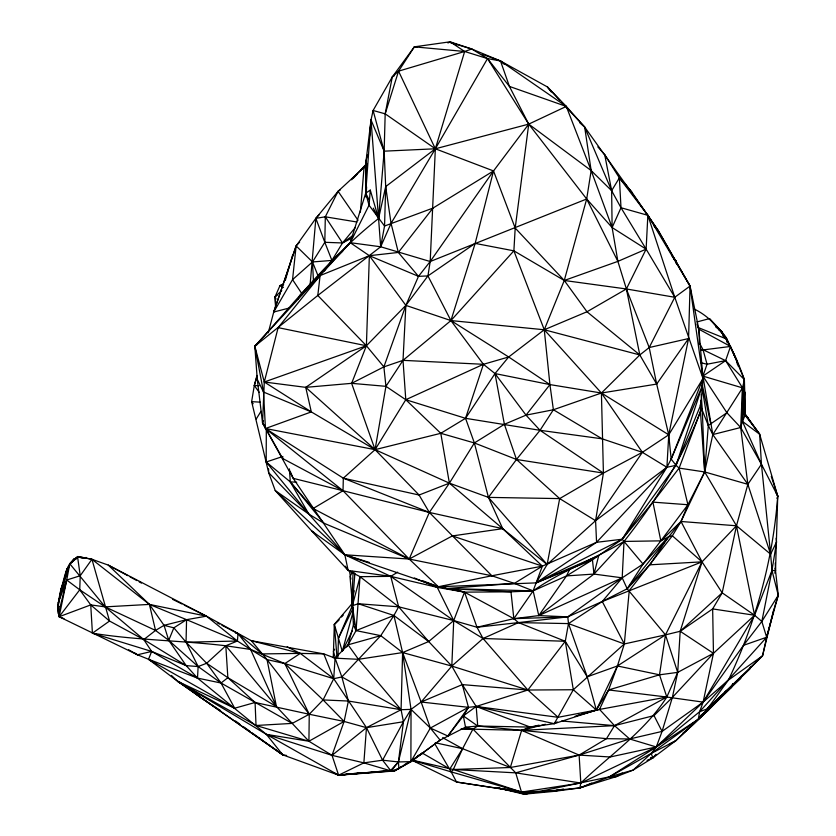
<?xml version="1.0" encoding="UTF-8"?>
<svg xmlns="http://www.w3.org/2000/svg" width="836" height="836" viewBox="0 0 836 836"><rect width="100%" height="100%" fill="white"/><g stroke="black" fill="none" stroke-linecap="round" stroke-linejoin="round"><path stroke-width="1.25" d="M365.698 195.739L366.105 160.575L371.017 119.966L373.107 110.477L392.262 76.996L414.353 46.847L450.123 41.8L471.723 49L500.492 60.976L547.381 86.913L566.296 106.423L584.667 127.062L647.858 215.312L658.434 230.945L690.055 286.058L698.99 330.063L702.992 378.499L700.432 411.584L679.114 468.108L652.906 502.133L622.214 539.23L592.452 559.869L566.526 575.91L533.138 590.864L510.984 591.815L464.513 592.149L453.718 620.573L428.68 641.536L402.607 652.571L358.477 659.311L335.069 658.172L323.783 653.877L300.281 653.397L251.385 640.731L206.44 616.163L108.272 565.105L91.939 559.284L78.688 556.619C65.772 561.583 64.936 577.655 61.08 588.868C58.875 597.97 57.214 607.427 59.126 616.738L137.459 654.787L148.526 659.27L177.734 681.382L282.756 754.856L338.611 775.181L394.32 771.001L410.894 761.638L411.04 709.377L402.607 652.571L393.902 615.474L398.647 606.811L390.746 576.37L344.86 554.79L311.797 531.059L275.211 490.502L268.638 472.633L251.636 401.646L254.301 385.49L256.976 375.427M500.137 788.285L497.619 787.867L523.869 794.2L554.602 791.316L579.86 787.94L616.863 776.445L633.155 770.081L652.864 757.907L675.687 740.8L708.583 709.963L762.537 655.842L766.643 637.251L778.264 595.274L771.994 570.403L770.614 554.174L747.854 484.326L740.696 427.52L742.41 421.365L742.514 387.873L744.385 379.628C734.572 352.217 721.761 322.372 694.016 308.923M266.318 429.683L266.182 462.005L308.902 514.15L344.86 554.79L348.142 570.445L360.034 576.673L398.647 606.811L428.68 641.536L451.816 666.083L462.298 684.611L476.186 706.462L477.722 726.014L472.936 729.076L462.59 748.69L453.321 769.507L451.168 771.889L412.43 760.248M365.949 189.688L366.105 160.575L367.537 154.744M184.286 605.139L206.44 616.163L237.403 641.024L250.591 649.447L284.836 663.575L309.247 714.257L308.923 741.25L332.028 755.347L363.869 762.871L391.143 770.97L394.32 771.001L410.894 761.638L440.123 740.132L465.516 727.184L477.722 726.014L530.285 727.101L554.247 723.662L596.34 710.015L666.814 697.046L703.128 702.115L728.438 680.065L762.537 655.842L774.032 608.796L766.643 637.251L699.627 711.718L656.291 746.966L609.444 776.832L579.86 787.94L523.451 793.5L497.619 787.867M330.513 264.051L331.923 260.435L324.817 242.304L325.308 216.817L338.078 191.298L367.014 164.65M700.495 349.396L703.034 349.699L725.617 360.64L742.514 387.873L712.805 434.574L704.675 471.953L681.006 521.486L672.363 535.813L629.257 590.561L624.314 643.96L617.428 665.978L608.587 689.94L596.34 710.015L573.318 689.742L527.861 690.024L462.298 684.611L421.135 702.01L411.04 709.377L403.433 721.74L366.471 727.665L344.108 721.447L308.923 741.25L292.203 723.401L221.028 683.022L198.142 666.553L186.052 642.215L186.564 619.675L149.404 604.407L91.939 559.284L77.529 556.557L69.775 563.767L58.363 602.505L57.736 608.618L58.457 613.896L66.723 580.027L69.775 563.767L78.688 556.619L81.928 558.26M333.271 657.827L334.337 624.398L352.74 602.829M577.77 715.386L596.34 710.015L587.206 676.805L565.282 641.275L518.466 622.601L513.837 618.682L464.513 592.149L438.388 586.747L409.191 559.054L343.021 490.711L343.324 478.182L375.071 449.653L405.784 399.712L483.417 364.297L508.685 356.982L544.267 329.76L586.987 311.765L626.394 288.974L646.123 249.138L647.858 215.312L619.371 177.88L604.71 154.618L597.824 146.875M337.932 657.159L338.423 638.192L334.337 624.398L338.789 619.769M774.418 607.563L778.264 595.274L775.526 570.716L777.731 496.072L759.652 434.239L744.28 412.89M744.385 413.245L759.652 434.239L761.439 464.22L747.854 484.326L704.675 471.953L679.114 468.108L676.052 465.328L671.162 459.079L668.748 434.814L656.678 384.079L649.206 347.536L626.394 288.974L617.888 261.375L612.119 227.549L591.157 170.575L566.296 106.423L500.492 60.976L487.524 58.593L464.659 51.487L414.353 46.847L398.553 71.154L392.262 76.996L385.187 113.842L384.152 151.17L378.572 218.541L380.673 246.777L317.805 295.474L254.823 346.219L257.258 379.262L262.546 422.953L293.217 478.359L344.86 554.79L438.388 586.747L536.116 582.88L592.452 559.869L593.978 574.071L538.771 615.599L513.837 618.682L476.99 627.251L453.718 620.573L398.647 606.811L358.184 603.728L352.395 605.745L353.419 624.994L348.079 644.817L346.658 646.98M351.12 773.76L342.123 774.763L391.143 770.97L398.908 768.65L398.417 761.951L403.433 721.74L401.071 709.712L402.607 652.571L380.746 635.653L356.052 630.605L353.419 624.994M701.195 394.467L702.271 409.577L700.432 411.584C682.312 458.901 655.372 501.819 624.022 541.435C594.386 559.274 561.541 570.81 533.138 590.864L514.349 583.403L491.861 575.764L409.191 559.054L323.845 523.179L308.902 514.15L275.211 490.502L344.86 554.79L409.191 559.054L429.338 512.437L449.392 483.156L474.378 442.955L504.38 424.301L526.022 415.147L553.39 409.755L601.418 393.024L656.678 384.079L639.812 354.955L586.987 311.765L564.269 280.478L515.195 228.05L493.512 170.941L435.347 148.787L385.187 113.842L373.107 110.477L384.152 151.17L385.689 186.606L384.55 226.023L380.673 246.777L430.195 261.522L586.684 198.989L591.157 170.575L584.667 127.062L565.136 106.036M624.367 182.969L631.776 192.081L658.434 230.945L690.055 286.058L688.571 338.559L668.748 434.814L666.909 467.282L622.214 539.23L536.116 582.88L533.138 590.864L513.837 618.682L567.769 616.853L602.265 601.492L702.031 561.844L736.474 525.781L747.854 484.326L712.805 434.574L708.311 425.514L700.14 404.938M63.964 618.65L59.126 616.738L79.744 589.798L80.235 575.722L77.529 556.557L78.688 556.619M353.043 572.838L351.914 602.139L353.241 615.61M482.309 54.277L500.492 60.976L509.427 86.421L566.296 106.423L528.728 124.125L435.347 148.787L385.689 186.606L378.572 218.541C331.558 255.168 294.795 302.496 254.823 346.219L264.28 382.01L305.736 387.35L366.398 345.759L405.857 305.38L427.938 275.922L430.195 261.522L435.347 148.787L464.659 51.487L471.723 49L487.524 58.593L509.427 86.421L528.728 124.125L586.684 198.989L612.119 227.549L646.123 249.138L674.767 297.271L702.992 378.499L671.162 459.079L666.909 467.282L596.57 542.303L536.116 582.88L542.365 566.139L596.57 542.303L622.214 539.23L676.052 465.328L701.049 404.049L700.944 400.162M334.097 772.872L338.611 775.181L363.869 762.871L382.585 760.196L398.417 761.951L410.894 761.638L440.123 740.132L430.352 728.052L421.135 702.01L451.816 666.083L453.718 620.573L437.28 587.384L414.353 577.99M683.075 732.932C702.156 719.211 714.529 698.53 728.438 680.065C755.828 622.308 773.028 559.859 777.731 496.072L761.439 464.22L742.41 421.365L744.385 379.628L730.518 346.449L698.468 328.966M520.609 792.371L523.869 794.2L539.408 791.483L609.444 776.832L633.155 770.081L651.181 753.435L656.291 746.966L662.07 731.416L672.374 697.402L677.703 672.363L665.477 634.858L627.178 588.753L622.193 577.833L624.022 541.435L622.214 539.23M298.044 299.152L299.716 295.725L350.253 242.691L380.673 246.777L391.049 223.369L435.347 148.787L487.524 58.593L528.728 124.125L493.512 170.941L430.195 261.522L418.481 276.34L405.857 305.38L403.015 360.347L405.784 399.712L440.781 433.309L474.378 442.955L516.481 459.466L603.414 473.082L642.372 452.318L668.748 434.814L702.992 378.499L690.055 286.058L647.858 215.312L621.002 207.736L611.638 190.692L584.667 127.062L579.766 122.808M366.387 190.796L366.596 186.94M443.143 587.259L446.758 588.523L514.349 583.403L542.365 566.139L502.718 528.665L488.433 497.389L516.481 459.466L540.025 430.31L553.39 409.755L549.921 384.591L544.267 329.76L513.879 250.831L515.195 228.05L528.728 124.125L591.157 170.575L611.638 190.692L612.119 227.549L621.002 207.736L619.371 177.88L631.776 192.081L629.717 190.681M171.432 675.457L177.734 681.382L256.025 725.481L292.203 723.401L309.247 714.257L323.093 699.931L333.721 678.717L335.069 658.172L348.079 644.817L356.052 630.605L360.034 576.673L390.746 576.37L437.28 587.384L464.513 592.149L476.99 627.251L483.041 638.505L527.861 690.024L558.072 717.298L596.34 710.015L617.428 665.978L665.477 634.858L680.19 631.274L712.659 608.911L722.179 592.828L736.474 525.781L704.675 471.953L700.432 411.584M363.869 762.871L366.471 727.665L333.721 678.717L323.783 653.877L251.385 640.731L267.05 659.614L309.247 714.257L344.108 721.447L348.403 701.038L341.851 676.941L335.069 658.172M354.892 573.308L352.395 605.745L356.052 630.605L393.902 615.474L428.68 641.536M476.99 627.251L518.466 622.601L568.49 623.593L602.265 601.492L627.178 588.753L681.006 521.486L687.923 504.735L704.675 471.953L708.311 425.514L701.78 385.856M738.428 366.534L737.227 361.612L726.275 337.869L721.792 331.589L709.44 318.62L696.858 321.964M447.971 42.991L450.123 41.8L464.659 51.487L398.553 71.154L435.347 148.787L384.152 151.17L371.017 119.966L365.708 193.179L369.042 205.217L384.55 226.023L432.933 208.112L493.512 170.941L475.161 243.391L427.938 275.922L418.481 276.34L369.355 255.691L350.253 242.691L365.708 193.179L370.275 190.096L369.042 205.217L350.253 242.691L254.823 346.219L263.507 392.032L265.461 428.523L343.021 490.711L429.338 512.437L502.718 528.665L547.131 564.519L595.577 520.682L666.909 467.282L676.052 465.328L702.543 385.197L671.162 459.079M743.538 387.413L744.74 392.324L745.106 415.273L759.652 434.239L742.41 421.365L744.74 392.324L744.385 379.628L725.617 360.64L707.037 364.235L700.746 362.678M360.379 212.125L364.088 167.022L366.91 163.595M221.916 625.265L238.02 633.636L237.403 641.024L225.804 645.768L206.67 663.261L198.142 666.553L186.198 665.634L151.671 651.432L92.42 633.197L90.737 604.909L79.744 589.798L66.723 580.027L58.363 602.505L58.457 613.896M369.658 136.226L371.017 119.966L378.572 218.541L373.316 208.164M282.275 456.644L266.182 462.005L290.28 481.881L313.134 508.518L343.021 490.711L282.652 458.483L282.829 456.456M310.072 285.139L315.872 218.332L338.078 191.298L340.242 189.971M591.898 783.018L579.86 787.94L580.821 783.039C609.862 754.939 644.796 731.49 666.814 697.046L659.51 674.819L665.477 634.858L702.031 561.844L681.006 521.486L660.827 540.85L643.041 564.06L627.178 588.753L649.917 564.812L668.372 536.963L672.363 535.813L702.031 561.844L722.179 592.828L754.574 615.254L761.836 621.451L766.643 637.251L743.476 645.329L703.128 702.115L656.291 746.966L580.821 783.039L521.486 792.089L456.571 782.036L412.347 760.436M776.184 538.196L776.539 542.031L771.994 570.403L761.836 621.451L743.476 645.329M67.037 571.845L61.08 588.868L57.736 608.618L59.116 606.424M299.716 295.725L320.084 275.577L369.355 255.691L405.857 305.38L383.881 366.879L385.939 386.336L375.071 449.653L419.087 495.027L429.338 512.437L491.861 575.764L542.365 566.139L452.349 535.928L409.191 559.054L313.134 508.518M669.249 744.218L675.687 740.8L698.321 719.232L699.627 711.718L703.128 702.115L713.453 653.324L712.659 608.911L754.574 615.254L771.994 570.403L775.526 570.716L775.265 562.973M665.477 634.858L624.314 643.96L602.265 601.492L622.193 577.833L593.978 574.071L624.022 541.435L660.827 540.85L668.372 536.963L643.041 564.06L622.193 577.833L567.769 616.853L538.771 615.599L566.526 575.91L593.978 574.071L598.733 555.616L536.116 582.88L547.131 564.519L559.671 498.601L603.414 473.082L601.418 393.024L544.267 329.76L450.917 320.575L405.857 305.38M354.14 590.749L351.914 602.139L353.315 609.705M353.179 601.92L352.395 605.745L360.034 576.673M391.143 770.97L398.417 761.951L411.04 709.377L401.071 709.712L348.403 701.038L323.093 699.931L284.836 663.575L267.05 659.614L250.591 649.447L238.02 633.636L235.501 633.082M58.363 602.505L66.807 569.232L68.939 566.181M690.055 286.058L674.767 297.271L626.394 288.974L564.269 280.478L513.879 250.831L450.917 320.575L403.015 360.347L383.881 366.879L366.398 345.759L317.805 295.474L320.084 275.577L278.137 327.639L264.28 382.01L262.546 422.953L282.652 458.483M268.251 332.822L273.738 312.006L296.132 245.93L315.872 218.332L319.352 214.57M352.416 605.536L338.423 638.192L342.29 651.38L353.231 611.335M647.858 215.312L674.767 297.271L649.206 347.536L639.812 354.955L544.267 329.76L564.269 280.478L586.684 198.989L617.888 261.375L646.123 249.138L621.002 207.736M285.285 280.488L292.767 254.583M259.296 392.502L254.301 385.49L257.248 375.604M750.592 666.543L749.871 668.967L707.465 708.803L699.627 711.718M385.187 113.842L398.553 71.154M774.742 573.12L775.526 570.716L775.003 568.208M288.504 308.223L273.738 312.006L296.132 245.93L299.633 242.147M776.937 498.371L777.731 496.072L771.283 476.415M622.277 773.049L616.863 776.445L609.444 776.832L651.181 753.435L698.321 719.232L740.675 678.236L741.49 675.864M732.67 683.743L731.416 687.359L698.321 719.232L656.291 746.966L610.186 756.988L579.118 755.086L510.315 767.5L453.321 769.507L412.43 760.164M700.537 350.253L730.518 346.449L725.617 360.64L702.919 376.116L742.514 387.873L740.696 427.52L712.805 434.574L702.919 376.116L707.037 364.235L703.034 349.699L699.46 342.99M596.57 542.303L595.577 520.682L559.671 498.601L488.433 497.389L449.392 483.156L375.071 449.653L351.622 383.337L366.398 345.759L369.355 255.691L398.333 252.451L432.933 208.112M263.497 420.571L262.546 422.953L264.667 426.214M186.198 665.634L168.747 640.345L173.857 627.836L186.564 619.675L206.44 616.163L149.404 604.407L105.158 606.873L90.737 604.909L59.126 616.738L66.723 580.027L80.235 575.722L91.939 559.284L109.537 621.033L143.782 639.582L186.198 665.634L197.495 678.1L266.402 734.374L282.756 754.856L286.612 755.462M461.2 728.919L521.622 730.361L614.512 725.648L666.814 697.046L677.703 672.363L680.19 631.274L702.031 561.844L649.917 564.812M742.41 421.365L745.106 415.273L744.74 392.324M575.074 716.264L599.516 709.367L608.587 689.94L659.51 674.819L677.703 672.363L713.453 653.324L754.574 615.254L736.474 525.781L681.006 521.486M566.526 575.91L569.933 568.773M352.614 571.354L350.002 576.725L352.51 604.606M342.29 651.38L352.238 630.981M736.474 525.781L770.614 554.174L776.539 542.031M338.423 638.192L353.032 608.409M398.417 761.951L390.621 770.51L382.585 760.196L403.433 721.74M334.64 649.206L333.418 651.443L335.56 658.726M411.04 709.377L430.352 728.052L447.856 736.014L463.332 715.898L476.186 706.462L554.247 723.662L573.318 689.742L624.314 643.96L568.49 623.593L567.769 616.853L518.466 622.601L483.041 638.505L451.816 666.083L402.607 652.571L421.135 702.01L468.463 707.329L476.186 706.462L527.861 690.024L565.282 641.275L568.49 623.593L587.206 676.805L617.428 665.978L659.51 674.819M733.308 683.984L731.416 687.359L725.136 691.665M410.894 761.638L430.352 728.052L468.463 707.329L462.298 684.611M273.738 312.006L292.548 279.632L312.497 261.94L324.817 242.304L315.872 218.332L325.308 216.817L356.993 222.01M754.574 615.254L703.128 702.115L662.07 731.416L629.665 738.972L579.118 755.086L515.718 772.851L453.321 769.507L521.486 792.089L539.408 791.483M434.699 743.612L451.168 771.889L521.486 792.089L515.718 772.851L472.936 729.076L465.516 727.184L463.332 715.898L468.463 707.329L447.856 736.014M619.371 177.88L611.638 190.692L604.71 154.618M706.848 709.712L704.936 712.857L699.659 716.692M722.179 592.828L680.19 631.274L713.453 653.324L672.374 697.402L654.013 715.595L614.512 725.648L606.508 738.669L579.118 755.086L521.622 730.361L477.722 726.014L463.332 715.898M256.234 418.993L260.999 411.312M761.836 621.451L778.264 595.274M333.721 678.717L300.281 653.397L284.836 663.575L333.721 678.717L341.851 676.941L380.746 635.653L393.902 615.474L358.184 603.728M71.98 562.032L73.934 559.054L76.421 558.741M385.939 386.336L403.015 360.347L483.417 364.297L495.006 373.567L526.022 415.147L540.025 430.31L603.414 473.082L595.577 520.682L642.372 452.318L601.418 393.024L549.921 384.591L495.006 373.567L465.537 418.313L440.781 433.309L375.071 449.653L265.461 428.523L311.316 411.908L375.071 449.653L305.736 387.35L351.622 383.337L385.939 386.336L405.784 399.712L465.537 418.313L540.025 430.31L602.129 438.816L642.372 452.318L666.909 467.282M71.081 563.13L73.934 559.054M656.678 384.079L688.571 338.559L649.206 347.536M324.358 270.895L331.923 260.435L342.499 242.962L355.467 227.319M687.923 504.735L660.827 540.85L652.906 502.133L687.923 504.735L679.114 468.108M526.022 415.147L549.921 384.591L508.685 356.982L450.917 320.575L427.938 275.922M508.685 356.982L495.006 373.567L504.38 424.301L516.481 459.466L559.671 498.601M655.978 754.26L652.864 757.907L647.054 760.363M66.807 569.232L68.092 567.738M351.611 179.782L366.555 163.772M353.45 178.089L356.993 174.4M360.546 170.711L364.088 167.022L366.158 168.527M341.464 616.999L343.251 615.15M762.537 655.842L707.465 708.803L740.675 678.236M338.977 620.009L334.337 624.398L336.971 656.908M281.753 290.583L275.107 296.717L275.556 307.115M698.321 719.232L708.583 709.963L701.373 714.843M342.697 251.187L331.923 260.435L312.497 261.94L296.132 245.93L292.548 279.632L302.507 294.617M708.311 425.514L726.912 412.754L740.696 427.52L761.439 464.22L770.614 554.174M277.113 295.077L275.107 296.717L275.765 307.031M380.746 635.653L348.079 644.817L358.477 659.311L401.071 709.712L366.471 727.665L332.028 755.347L266.402 734.374L177.734 681.382L179.688 681.789M708.583 709.963L700.683 715.606M90.737 604.909L109.537 621.033L92.42 633.197C136.644 640.292 181.381 640.46 225.804 645.768L227.862 677.693L221.028 683.022L197.495 678.1L148.526 659.27L151.671 651.432L143.782 639.582L105.158 606.873L79.744 589.798M143.782 639.582L155.538 630.438L164.034 625.338L186.564 619.675L237.403 641.024L186.052 642.215L173.857 627.836L164.034 625.338L149.404 604.407L108.272 565.105L127.73 575.649M352.959 235.48L342.499 242.962L324.817 242.304M254.823 346.219L256.892 344.756M392.262 76.996L394.456 75.616M401.897 766.288L394.32 771.001L392 770.228M404.06 764.94L407.31 762.923M413.799 758.879L423.538 752.818L417.707 755.692M313.876 532.428L311.797 531.059L348.142 570.445L390.746 576.37L397.675 572.158M554.247 723.662L557.215 721.917M451.168 771.889L456.571 782.036L520.295 791.692L554.602 791.316L557.758 789.571M352.593 237.727L342.499 242.962L325.308 216.817M675.687 740.8L651.181 753.435L652.864 757.907L650.544 757.541M351.622 383.337L383.881 366.879M622.193 577.833L538.771 615.599L533.138 590.864L446.758 588.523L510.984 591.815L513.837 618.682M283.373 284.094L279.976 285.619L275.107 296.717L276.026 299.1M452.349 535.928L502.718 528.665L449.392 483.156L419.087 495.027L343.324 478.182L265.461 428.523M539.084 725.167L530.285 727.101L521.622 730.361L510.315 767.5L462.59 748.69L442.631 737.655M564.269 280.478L617.888 261.375M283.665 284.344L279.976 285.619L283.446 287.375M554.602 791.316L563.349 788.985M545.417 724.279L521.622 730.361L606.508 738.669L629.665 738.972L656.291 746.966M128.619 649.76L137.459 654.787L151.671 651.432L197.495 678.1L198.142 666.553L168.747 640.345L155.538 630.438L105.158 606.873L69.775 563.767M491.861 575.764L438.388 586.747L422.734 580.759M536.451 791.776L523.869 794.2L520.295 791.692L502.655 788.714M82.628 557.967L86.359 557.497M353.691 773.467L358.832 772.903M611.001 777.02L616.863 776.445M186.052 642.215L206.67 663.261L227.862 677.693L255.084 702.48L256.025 725.481L308.923 741.25L266.402 734.374L338.611 775.181L390.621 770.51L342.123 774.763M461.42 728.605L472.936 729.076M254.301 385.49L259.129 385.72M296.728 482.236L290.28 481.881L289.413 468.881M260.278 402.158L251.636 401.646L253.162 403.757M561.771 720.987L614.512 725.648L629.665 738.972M608.587 689.94L666.814 697.046M558.072 717.298L476.186 706.462L530.285 727.101M515.718 772.851L580.821 783.039L579.118 755.086M414.353 46.847L416.788 47.244M513.879 250.831L475.161 243.391L450.917 320.575L483.417 364.297L465.537 418.313L474.378 442.955L488.433 497.389L547.131 564.519M309.247 714.257L255.084 702.48L234.686 708.228L177.734 681.382L282.756 754.856L281.189 752.776M278.137 327.639L366.398 345.759L264.28 382.01L311.316 411.908L305.736 387.35M435.284 742.776L462.59 748.69L449.831 768.984L421.919 752.86M343.021 490.711L293.217 478.359L290.155 471.18M450.123 41.8L450.803 42.667L471.723 49M344.86 554.79L369.313 562.419M457.062 589.819L464.513 592.149M451.816 666.083L527.861 690.024M520.295 791.692L521.486 792.089M450.803 42.667L456.864 44.893M412.367 760.342L415.952 761.753M343.324 478.182L429.338 512.437M697.642 327.325L726.191 338.852M311.316 411.908L263.507 392.032L257.258 379.262M172.624 599.349L181.955 603.979M287.197 646.855L300.281 653.397L262.159 653.919L238.02 633.636M217.308 622.872L219.607 624.074M130.019 576.882L136.885 580.602M139.173 581.846L141.462 583.089M341.851 676.941L401.071 709.712M227.862 677.693L276.434 706.587L292.203 723.401M718.49 329.624L721.792 331.589L723.339 336.553M553.39 409.755L602.129 438.816M156.28 664.056L148.526 659.27L234.686 708.228L221.028 683.022L206.67 663.261M668.748 434.814L601.418 393.024L639.812 354.955L626.394 288.974M134.23 652.686L137.459 654.787M187.766 687.568L199.95 697.13L220.631 710.621M390.746 576.37L453.718 620.573L483.041 638.505L565.282 641.275L573.318 689.742M235.491 720.987L239.692 723.997M243.893 727.006L250.194 731.521M252.294 733.026L282.756 754.856M715.679 326.907L721.792 331.589M673.847 259.129L675.864 260.78L677.097 264.489M745.106 415.273L747.99 417.77L744.479 414.092M500.492 60.976L504.359 64.372M323.093 699.931L344.108 721.447L332.028 755.347L338.611 775.181M559.807 100.299L547.381 86.913L551.237 91.95M599.516 709.367L614.512 725.648M654.16 226.096L658.434 230.945M709.44 318.62L726.275 337.869L737.227 361.612L737.268 364.203M418.481 276.34L398.333 252.451L391.049 223.369L385.689 186.606M624.022 541.435L643.041 564.06M276.434 706.587L225.804 645.768L250.591 649.447L276.434 706.587L267.05 659.614M323.845 523.179L290.28 481.881L308.902 514.15L268.638 472.633L268.596 468.797M671.893 255.638L675.864 260.78L676.167 263.361M338.078 191.298L358.048 220.286M345.268 566.171L348.142 570.445M702.919 376.116L726.912 412.754M775.965 492.592L777.731 496.072M654.013 715.595L662.07 731.416M369.219 200.097L365.708 193.179L365.865 197.003M366.471 727.665L382.585 760.196M198.843 694.768L199.95 697.13M318.213 276.225L312.497 261.94L313.479 281.377M350.901 579.097L349.448 570.831M353.941 572.555L354.746 574.823M696.931 323.877L698.99 330.063L699.429 344.422M164.034 625.338L168.747 640.345M370.275 190.096L378.572 218.541M149.404 604.407L155.538 630.438M701.885 383.149L710.704 423.538M726.275 337.869L727.247 342.812M61.08 588.868L61.571 591.303M440.781 433.309L449.392 483.156M701.571 368.571L702.992 378.499M366.105 160.575L366.544 164.211M353.837 621.723L354.077 624.262M702.271 409.577L704.675 471.953"/></g></svg>
